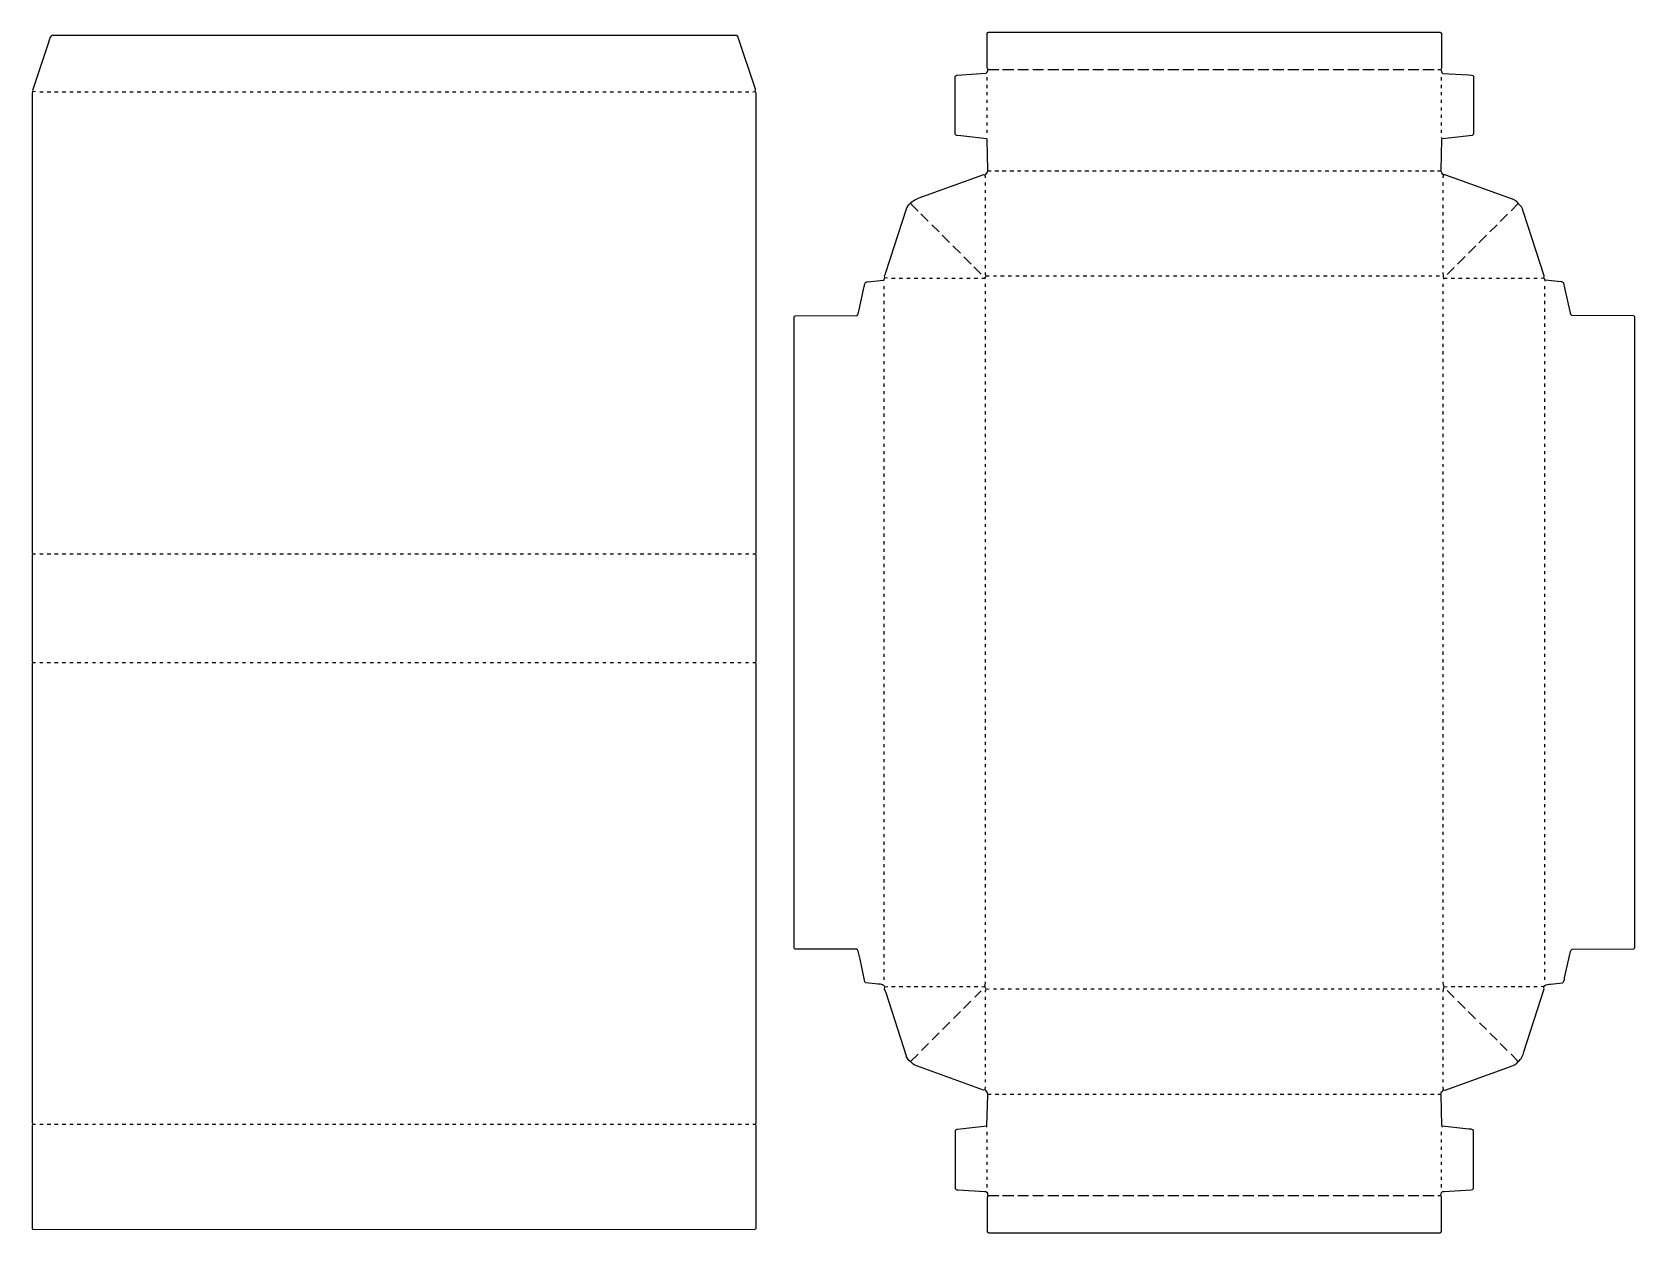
# Model space of a CAD drawing. Extents: x 581 to 5625, y 439 to 4217.
import ezdxf

# ---------------------------------------------------------------- set-up
doc = ezdxf.new("R2010")
doc.units = 0
doc.layers.get('0').update_dxf_attribs({"linetype": 'CONTINUOUS'})

msp = doc.modelspace()

# ---------------------------------------------------------------- linework, layer by layer
at = {"color": 7, "linetype": 'CONTINUOUS'}
for points in [[(2855, 450), (2860, 454), (2860, 777, -0.120666), (2858, 781, -0.120666), (2860, 785), (2860, 2230, -0.120666), (2858, 2234, -0.120666), (2860, 2238), (2860, 2572, -0.120666), (2858, 2576, -0.120666), (2860, 2580), (2860, 4025), (2857.8, 4028.9), (2857, 4030), (2858, 4036), (2857.3, 4037.1), (2802, 4203), (2798, 4206), (643, 4206, 0.178602), (634.3, 4189.9), (633.3, 4186.9), (582, 4033), (583, 4030, -0.165541), (581, 4025), (581, 2579), (582.2, 2577.1), (583, 2576, -0.120666), (581, 2572), (581, 2237), (582.2, 2235.1), (583, 2234, -0.120666), (581, 2230), (581, 784), (582.2, 782.1), (583, 781, -0.120666), (581, 777), (581, 453, 0.242613), (585, 450.5), (2855, 450)], [(3580, 889), (3575, 888), (3367.1, 963.3), (3364.1, 964.3, -0.117372), (3345, 978), (3344, 978), (3340, 982), (3333.2, 993.1), (3332.2, 995.1), (3268.3, 1194.1), (3266.7, 1198.9), (3264, 1206), (3265, 1213, 0.222063), (3256.9, 1219.7, 0.099854), (3245, 1221.4), (3244, 1221.6), (3205, 1226), (3202, 1229), (3186.4, 1300.1), (3180.6, 1325.9, 0.324241), (3175, 1331.5), (2982, 1332), (2979, 1335), (2979, 3321, -0.271211), (2983, 3324.5), (3176, 3325.5, 0.372225), (3179.8, 3329.1, 0.079159), (3182.4, 3338.9), (3199.6, 3416.1, -0.08804), (3202.8, 3427.1, -0.303732), (3210, 3431.6), (3260, 3436), (3262, 3439, 0.15463), (3265, 3444), (3264, 3450), (3266.3, 3455.9), (3267.7, 3461.1), (3332.2, 3660.9), (3338.2, 3671.9, -0.125038), (3345, 3678, -0.140277), (3367.9, 3693.3), (3369.9, 3694.2), (3576, 3768.5), (3581, 3768, 0.136897), (3589, 3780), (3588.2, 3782.1), (3586.2, 3879.1), (3585, 3881), (3513, 3889.6), (3503.9, 3890.6), (3490, 3892), (3486, 3896), (3486, 4077, -0.197634), (3491, 4081.5), (3583, 4087.5, 0.201291), (3589, 4099, 0.120666), (3587, 4103), (3587, 4213, -0.166667), (3591, 4217), (5012, 4217), (5016, 4214), (5016, 4103, 0.120666), (5014, 4099), (5014.8, 4096.9, -0.152689), (5016, 4091), (5020, 4087), (5101, 4082.5), (5112, 4081.5, -0.217943), (5117, 4078), (5117, 3896), (5113, 3892), (5037.9, 3883.4), (5018, 3881)], [(5342, 3433), (5343, 3434), (5343, 3436), (5338, 3444), (5339, 3450), (5274.7, 3650.9), (5273.7, 3653.9, 0.136347), (5258, 3678), (5258, 3679), (5252, 3685), (5240.9, 3690.8), (5240.1, 3691.2), (5030.1, 3767.3), (5028.1, 3768.2), (5026, 3768), (5022, 3768), (5016.8, 3773.9), (5014, 3780), (5014.8, 3782.1), (5017.2, 3878.9), (5018, 3881, 0.120666), (5016, 3885)], [(5022, 3758, -0.130252), (5024, 3768)], [(3570, 3443), (3579, 3443), (3581, 3446, 0.245916), (3583, 3450), (3582.8, 3450.9), (3581.4, 3454.1), (3581, 3461)], [(5023, 3440), (5024, 3441), (5024, 3443, -0.099345), (5022, 3461)], [(5023, 889), (5028, 888), (5232.9, 962.3), (5235.9, 963.3, 0.139569), (5258, 978, 0.163311), (5275.7, 1009.1), (5339, 1207, 0.075203), (5338, 1213), (5341, 1217, -0.188919), (5359, 1221.6), (5397.1, 1225.8, 0.226777), (5403.6, 1241.1), (5422.4, 1324.9, -0.261907), (5428, 1331.5), (5621, 1332.5, 0.169156), (5625, 1337), (5625, 3320), (5624, 3322), (5621.1, 3324.2), (5620, 3324.5), (5426, 3325), (5423, 3328), (5404.4, 3412.1), (5401, 3427, 0.198974), (5393, 3431.6), (5343, 3436)], [(3570, 1214, 0.103333), (3579, 1214)], [(3581, 1196, -0.130252), (3583, 1206), (3579, 1214, -0.130716), (3580.5, 1218), (3581, 1229)], [(5022, 1196, -0.113044), (5025, 1214, -0.100624), (5022.8, 1218.1), (5022, 1229)], [(5025, 1214, 0.124665), (5034, 1214)], [(3586, 772), (3585, 775), (3585.8, 777.1), (3588.2, 872.9), (3589, 876, 0.157541), (3580, 889), (3581, 899)], [(5017, 772), (5018, 773), (5018, 775), (5017.2, 777.1), (5014.8, 873.9), (5014, 876, -0.141421), (5023, 889), (5022, 899)], [(3585, 775), (3493.1, 764.6, 0.266306), (3486, 760), (3486, 579, 0.287355), (3494, 574.5), (3579.1, 569.4, -0.52392), (3587.8, 559.9), (3589, 557, -0.165541), (3587, 552), (3587, 443, 0.166667), (3591, 439), (5012, 439, 0.166667), (5016, 443), (5016, 553, -0.120666), (5014, 557), (5016.7, 566.1, -0.301137), (5025, 569.5), (5110.1, 574.6, 0.298673), (5117, 579), (5117, 761, 0.218211), (5102, 765.6), (5018, 775)]]:
    msp.add_lwpolyline(points, format="xyb", dxfattribs=at)
for points in [[(3589, 4099), (3623, 4099)], [(3635, 4099), (3670, 4099)], [(3683, 4099), (3717, 4099)], [(3730, 4099), (3764, 4099)], [(3777, 4099), (3812, 4099)], [(3824, 4099), (3859, 4099)], [(3872, 4099), (3906, 4099)], [(3919, 4099), (3953, 4099)], [(3966, 4099), (4001, 4099)], [(4013, 4099), (4048, 4099)], [(4061, 4099), (4095, 4099)], [(4108, 4099), (4142, 4099)], [(4155, 4099), (4190, 4099)], [(4202, 4099), (4237, 4099)], [(4250, 4099), (4284, 4099)], [(4297, 4099), (4331, 4099)], [(4344, 4099), (4378, 4099)], [(4391, 4099), (4426, 4099)], [(4439, 4099), (4473, 4099)], [(4486, 4099), (4520, 4099)], [(4533, 4099), (4567, 4099)], [(4580, 4099), (4615, 4099)], [(4628, 4099), (4662, 4099)], [(4675, 4099), (4709, 4099)], [(4722, 4099), (4756, 4099)], [(4769, 4099), (4804, 4099)], [(4817, 4099), (4851, 4099)], [(4864, 4099), (4898, 4099)], [(4911, 4099), (4945, 4099)], [(4958, 4099), (4993, 4099)], [(5005, 4099), (5014, 4099)], [(3587, 4065), (3587, 4075)], [(3587, 4041), (3587, 4051)], [(5016, 4065), (5016, 4075)], [(5016, 4041), (5016, 4051)], [(592, 4029), (583, 4030)], [(605, 4029), (616, 4029)], [(629, 4029), (640, 4029)], [(652, 4029), (663, 4029)], [(676, 4029), (687, 4029)], [(700, 4029), (710, 4029)], [(723, 4029), (734, 4029)], [(747, 4029), (758, 4029)], [(771, 4029), (781, 4029)], [(794, 4029), (805, 4029)], [(818, 4029), (829, 4029)], [(841, 4029), (852, 4029)], [(865, 4029), (876, 4029)], [(889, 4029), (899, 4029)], [(912, 4029), (923, 4029)], [(936, 4029), (947, 4029)], [(959, 4029), (970, 4029)], [(983, 4029), (994, 4029)], [(1007, 4029), (1018, 4029)], [(1030, 4029), (1041, 4029)], [(1054, 4029), (1065, 4029)], [(1078, 4029), (1088, 4029)], [(1101, 4029), (1112, 4029)], [(1125, 4029), (1136, 4029)], [(1148, 4029), (1159, 4029)], [(1172, 4029), (1183, 4029)], [(1196, 4029), (1207, 4029)], [(1219, 4029), (1230, 4029)], [(1243, 4029), (1254, 4029)], [(1267, 4029), (1277, 4029)], [(1290, 4029), (1301, 4029)], [(1314, 4029), (1325, 4029)], [(1337, 4029), (1348, 4029)], [(1361, 4029), (1372, 4029)], [(1385, 4029), (1396, 4029)], [(1408, 4029), (1419, 4029)], [(1432, 4029), (1443, 4029)], [(1456, 4029), (1466, 4029)], [(1479, 4029), (1490, 4029)], [(1503, 4029), (1514, 4029)], [(1526, 4029), (1537, 4029)], [(1550, 4029), (1561, 4029)], [(1574, 4029), (1585, 4029)], [(1597, 4029), (1608, 4029)], [(1621, 4029), (1632, 4029)], [(1645, 4029), (1655, 4029)], [(1668, 4029), (1679, 4029)], [(1692, 4029), (1703, 4029)], [(1715, 4029), (1726, 4029)], [(1739, 4029), (1750, 4029)], [(1763, 4029), (1773, 4029)], [(1786, 4029), (1797, 4029)], [(1810, 4029), (1821, 4029)], [(1834, 4029), (1844, 4029)], [(1857, 4029), (1868, 4029)], [(1881, 4029), (1892, 4029)], [(1904, 4029), (1915, 4029)], [(1928, 4029), (1939, 4029)], [(1952, 4029), (1962, 4029)], [(1975, 4029), (1986, 4029)], [(1999, 4029), (2010, 4029)], [(2023, 4029), (2033, 4029)], [(2046, 4029), (2057, 4029)], [(2070, 4029), (2081, 4029)], [(2093, 4029), (2104, 4029)], [(2117, 4029), (2128, 4029)], [(2141, 4029), (2151, 4029)], [(2164, 4029), (2175, 4029)], [(2188, 4029), (2199, 4029)], [(2212, 4029), (2222, 4029)], [(2235, 4029), (2246, 4029)], [(2259, 4029), (2270, 4029)], [(2282, 4029), (2293, 4029)], [(2306, 4029), (2317, 4029)], [(2330, 4029), (2340, 4029)], [(2353, 4029), (2364, 4029)], [(2377, 4029), (2388, 4029)], [(2400, 4029), (2411, 4029)], [(2424, 4029), (2435, 4029)], [(2448, 4029), (2459, 4029)], [(2471, 4029), (2482, 4029)], [(2495, 4029), (2506, 4029)], [(2519, 4029), (2529, 4029)], [(2542, 4029), (2553, 4029)], [(2566, 4029), (2577, 4029)], [(2589, 4029), (2600, 4029)], [(2613, 4029), (2624, 4029)], [(2637, 4029), (2648, 4029)], [(2660, 4029), (2671, 4029)], [(2684, 4029), (2695, 4029)], [(2708, 4029), (2718, 4029)], [(2731, 4029), (2742, 4029)], [(2755, 4029), (2766, 4029)], [(2778, 4029), (2789, 4029)], [(2802, 4029), (2813, 4029)], [(2826, 4029), (2837, 4029)], [(2849, 4029), (2857, 4030)], [(3587, 4018), (3587, 4028)], [(3587, 3994), (3587, 4004)], [(5016, 4018), (5016, 4028)], [(5016, 3994), (5016, 4004)], [(3587, 3970), (3587, 3980)], [(3587, 3947), (3587, 3957)], [(5016, 3970), (5016, 3980)], [(5016, 3947), (5016, 3957)], [(3587, 3923), (3587, 3933)], [(3587, 3900), (3587, 3909)], [(5016, 3923), (5016, 3933)], [(5016, 3900), (5016, 3909)], [(3581, 3758), (3580, 3768)], [(3581, 3734), (3581, 3744)], [(3589, 3780), (3599, 3780)], [(3611, 3780), (3623, 3780)], [(3634, 3780), (3646, 3780)], [(3658, 3780), (3670, 3780)], [(3682, 3780), (3693, 3780)], [(3705, 3780), (3717, 3780)], [(3729, 3780), (3741, 3780)], [(3752, 3780), (3764, 3780)], [(3776, 3780), (3788, 3780)], [(3800, 3780), (3812, 3780)], [(3823, 3780), (3835, 3780)], [(3847, 3780), (3859, 3780)], [(3871, 3780), (3882, 3780)], [(3894, 3780), (3906, 3780)], [(3918, 3780), (3930, 3780)], [(3941, 3780), (3953, 3780)], [(3965, 3780), (3977, 3780)], [(3989, 3780), (4001, 3780)], [(4012, 3780), (4024, 3780)], [(4036, 3780), (4048, 3780)], [(4060, 3780), (4071, 3780)], [(4083, 3780), (4095, 3780)], [(4107, 3780), (4119, 3780)], [(4130, 3780), (4142, 3780)], [(4154, 3780), (4166, 3780)], [(4178, 3780), (4190, 3780)], [(4201, 3780), (4213, 3780)], [(4225, 3780), (4237, 3780)], [(4249, 3780), (4260, 3780)], [(4272, 3780), (4284, 3780)], [(4296, 3780), (4308, 3780)], [(4319, 3780), (4331, 3780)], [(4343, 3780), (4355, 3780)], [(4367, 3780), (4378, 3780)], [(4390, 3780), (4402, 3780)], [(4414, 3780), (4426, 3780)], [(4438, 3780), (4449, 3780)], [(4461, 3780), (4473, 3780)], [(4485, 3780), (4497, 3780)], [(4508, 3780), (4520, 3780)], [(4532, 3780), (4544, 3780)], [(4556, 3780), (4567, 3780)], [(4579, 3780), (4591, 3780)], [(4603, 3780), (4615, 3780)], [(4627, 3780), (4638, 3780)], [(4650, 3780), (4662, 3780)], [(4674, 3780), (4686, 3780)], [(4697, 3780), (4709, 3780)], [(4721, 3780), (4733, 3780)], [(4745, 3780), (4756, 3780)], [(4768, 3780), (4780, 3780)], [(4792, 3780), (4804, 3780)], [(4816, 3780), (4827, 3780)], [(4839, 3780), (4851, 3780)], [(4863, 3780), (4875, 3780)], [(4886, 3780), (4898, 3780)], [(4910, 3780), (4922, 3780)], [(4934, 3780), (4945, 3780)], [(4957, 3780), (4969, 3780)], [(4981, 3780), (4993, 3780)], [(5004, 3780), (5014, 3780)], [(5022, 3734), (5022, 3744)], [(3581, 3711), (3581, 3720)], [(3581, 3687), (3581, 3697)], [(5022, 3711), (5022, 3720)], [(5022, 3687), (5022, 3697)], [(3369, 3654), (3345, 3678)], [(3401, 3622), (3378, 3645)], [(3581, 3663), (3581, 3673)], [(3581, 3640), (3581, 3650)], [(5022, 3663), (5022, 3673)], [(5022, 3640), (5022, 3650)], [(5201, 3621), (5224, 3644)], [(5235, 3655), (5258, 3678)], [(3436, 3588), (3412, 3611)], [(3581, 3616), (3581, 3626)], [(3581, 3593), (3581, 3602)], [(5022, 3616), (5022, 3626)], [(5022, 3593), (5022, 3602)], [(5168, 3588), (5191, 3611)], [(3468, 3555), (3445, 3578)], [(3503, 3521), (3479, 3544)], [(3581, 3569), (3581, 3579)], [(3581, 3545), (3581, 3555)], [(3581, 3522), (3581, 3531)], [(5022, 3569), (5022, 3579)], [(5022, 3545), (5022, 3555)], [(5022, 3522), (5022, 3531)], [(5101, 3521), (5124, 3544)], [(5134, 3554), (5158, 3578)], [(3536, 3487), (3513, 3510)], [(3581, 3498), (3581, 3508)], [(3581, 3474), (3581, 3484)], [(5022, 3498), (5022, 3508)], [(5022, 3474), (5022, 3484)], [(5067, 3487), (5091, 3511)], [(3261, 3433), (3260, 3436)], [(3273, 3443), (3265, 3444)], [(3286, 3443), (3297, 3443)], [(3310, 3443), (3320, 3443)], [(3334, 3443), (3344, 3443)], [(3357, 3443), (3368, 3443)], [(3381, 3443), (3391, 3443)], [(3405, 3443), (3415, 3443)], [(3428, 3443), (3438, 3443)], [(3452, 3443), (3462, 3443)], [(3475, 3443), (3486, 3443)], [(3499, 3443), (3509, 3443)], [(3523, 3443), (3533, 3443)], [(3568, 3455), (3545, 3478)], [(3546, 3443), (3557, 3443)], [(3580, 3440), (3579, 3443)], [(3583, 3450), (3593, 3450)], [(3606, 3450), (3616, 3450)], [(3629, 3450), (3640, 3450)], [(3653, 3450), (3663, 3450)], [(3677, 3450), (3687, 3450)], [(3700, 3450), (3711, 3450)], [(3724, 3450), (3734, 3450)], [(3748, 3450), (3758, 3450)], [(3771, 3450), (3782, 3450)], [(3795, 3450), (3805, 3450)], [(3818, 3450), (3829, 3450)], [(3842, 3450), (3852, 3450)], [(3866, 3450), (3876, 3450)], [(3889, 3450), (3900, 3450)], [(3913, 3450), (3923, 3450)], [(3937, 3450), (3947, 3450)], [(3960, 3450), (3970, 3450)], [(3984, 3450), (3994, 3450)], [(4007, 3450), (4018, 3450)], [(4031, 3450), (4041, 3450)], [(4055, 3450), (4065, 3450)], [(4078, 3450), (4089, 3450)], [(4102, 3450), (4112, 3450)], [(4126, 3450), (4136, 3450)], [(4149, 3450), (4159, 3450)], [(4173, 3450), (4183, 3450)], [(4196, 3450), (4207, 3450)], [(4220, 3450), (4230, 3450)], [(4244, 3450), (4254, 3450)], [(4267, 3450), (4278, 3450)], [(4291, 3450), (4301, 3450)], [(4315, 3450), (4325, 3450)], [(4338, 3450), (4348, 3450)], [(4362, 3450), (4372, 3450)], [(4385, 3450), (4396, 3450)], [(4409, 3450), (4419, 3450)], [(4433, 3450), (4443, 3450)], [(4456, 3450), (4467, 3450)], [(4480, 3450), (4490, 3450)], [(4504, 3450), (4514, 3450)], [(4527, 3450), (4537, 3450)], [(4551, 3450), (4561, 3450)], [(4574, 3450), (4585, 3450)], [(4598, 3450), (4608, 3450)], [(4622, 3450), (4632, 3450)], [(4645, 3450), (4656, 3450)], [(4669, 3450), (4679, 3450)], [(4692, 3450), (4703, 3450)], [(4716, 3450), (4726, 3450)], [(4740, 3450), (4750, 3450)], [(4763, 3450), (4774, 3450)], [(4787, 3450), (4797, 3450)], [(4811, 3450), (4821, 3450)], [(4834, 3450), (4845, 3450)], [(4858, 3450), (4868, 3450)], [(4881, 3450), (4892, 3450)], [(4905, 3450), (4915, 3450)], [(4929, 3450), (4939, 3450)], [(4952, 3450), (4963, 3450)], [(4976, 3450), (4986, 3450)], [(5000, 3450), (5010, 3450)], [(5024, 3443), (5034, 3443)], [(5034, 3454), (5056, 3476)], [(5047, 3443), (5057, 3443)], [(5070, 3443), (5081, 3443)], [(5094, 3443), (5104, 3443)], [(5118, 3443), (5128, 3443)], [(5141, 3443), (5152, 3443)], [(5165, 3443), (5175, 3443)], [(5189, 3443), (5199, 3443)], [(5212, 3443), (5223, 3443)], [(5236, 3443), (5246, 3443)], [(5259, 3443), (5270, 3443)], [(5283, 3443), (5293, 3443)], [(5307, 3443), (5317, 3443)], [(5330, 3443), (5338, 3444)], [(3262, 3408), (3262, 3418)], [(3262, 3385), (3262, 3394)], [(3581, 3415), (3581, 3425)], [(3581, 3392), (3581, 3402)], [(5022, 3415), (5022, 3425)], [(5022, 3392), (5022, 3402)], [(5341, 3408), (5341, 3418)], [(5341, 3385), (5341, 3394)], [(3262, 3361), (3262, 3371)], [(3262, 3337), (3262, 3347)], [(3581, 3368), (3581, 3378)], [(3581, 3345), (3581, 3354)], [(3581, 3321), (3581, 3331)], [(5022, 3368), (5022, 3378)], [(5022, 3345), (5022, 3354)], [(5022, 3321), (5022, 3331)], [(5341, 3361), (5341, 3371)], [(5341, 3337), (5341, 3347)], [(3262, 3314), (3262, 3324)], [(3262, 3290), (3262, 3300)], [(3581, 3297), (3581, 3307)], [(3581, 3274), (3581, 3283)], [(5022, 3297), (5022, 3307)], [(5022, 3274), (5022, 3283)], [(5341, 3314), (5341, 3324)], [(5341, 3290), (5341, 3300)], [(3262, 3267), (3262, 3276)], [(3262, 3243), (3262, 3253)], [(3262, 3219), (3262, 3229)], [(3581, 3250), (3581, 3260)], [(3581, 3226), (3581, 3236)], [(5022, 3250), (5022, 3260)], [(5022, 3226), (5022, 3236)], [(5341, 3267), (5341, 3276)], [(5341, 3243), (5341, 3253)], [(5341, 3219), (5341, 3229)], [(3262, 3196), (3262, 3206)], [(3262, 3172), (3262, 3182)], [(3581, 3203), (3581, 3213)], [(3581, 3179), (3581, 3189)], [(5022, 3203), (5022, 3213)], [(5022, 3179), (5022, 3189)], [(5341, 3196), (5341, 3206)], [(5341, 3172), (5341, 3182)], [(3262, 3148), (3262, 3158)], [(3262, 3125), (3262, 3135)], [(3581, 3156), (3581, 3165)], [(3581, 3132), (3581, 3142)], [(5022, 3156), (5022, 3165)], [(5022, 3132), (5022, 3142)], [(5341, 3148), (5341, 3158)], [(5341, 3125), (5341, 3135)], [(3262, 3101), (3262, 3111)], [(3262, 3078), (3262, 3087)], [(3581, 3108), (3581, 3118)], [(3581, 3085), (3581, 3095)], [(5022, 3108), (5022, 3118)], [(5022, 3085), (5022, 3095)], [(5341, 3101), (5341, 3111)], [(5341, 3078), (5341, 3087)], [(3262, 3054), (3262, 3064)], [(3262, 3030), (3262, 3040)], [(3581, 3061), (3581, 3071)], [(3581, 3037), (3581, 3047)], [(5022, 3061), (5022, 3071)], [(5022, 3037), (5022, 3047)], [(5341, 3054), (5341, 3064)], [(5341, 3030), (5341, 3040)], [(3262, 3007), (3262, 3017)], [(3262, 2983), (3262, 2993)], [(3581, 3014), (3581, 3024)], [(3581, 2990), (3581, 3000)], [(3581, 2967), (3581, 2976)], [(5022, 3014), (5022, 3024)], [(5022, 2990), (5022, 3000)], [(5022, 2967), (5022, 2976)], [(5341, 3007), (5341, 3017)], [(5341, 2983), (5341, 2993)], [(3262, 2960), (3262, 2969)], [(3262, 2936), (3262, 2946)], [(3581, 2943), (3581, 2953)], [(3581, 2919), (3581, 2929)], [(5022, 2943), (5022, 2953)], [(5022, 2919), (5022, 2929)], [(5341, 2960), (5341, 2969)], [(5341, 2936), (5341, 2946)], [(3262, 2912), (3262, 2922)], [(3262, 2889), (3262, 2898)], [(3581, 2896), (3581, 2906)], [(3581, 2872), (3581, 2882)], [(5022, 2896), (5022, 2906)], [(5022, 2872), (5022, 2882)], [(5341, 2912), (5341, 2922)], [(5341, 2889), (5341, 2898)], [(3262, 2865), (3262, 2875)], [(3262, 2841), (3262, 2851)], [(3262, 2818), (3262, 2828)], [(3581, 2849), (3581, 2858)], [(3581, 2825), (3581, 2835)], [(5022, 2849), (5022, 2858)], [(5022, 2825), (5022, 2835)], [(5341, 2865), (5341, 2875)], [(5341, 2841), (5341, 2851)], [(5341, 2818), (5341, 2828)], [(3262, 2794), (3262, 2804)], [(3262, 2771), (3262, 2780)], [(3581, 2801), (3581, 2811)], [(3581, 2778), (3581, 2787)], [(5022, 2801), (5022, 2811)], [(5022, 2778), (5022, 2787)], [(5341, 2794), (5341, 2804)], [(5341, 2771), (5341, 2780)], [(3262, 2747), (3262, 2757)], [(3262, 2723), (3262, 2733)], [(3581, 2754), (3581, 2764)], [(3581, 2730), (3581, 2740)], [(5022, 2754), (5022, 2764)], [(5022, 2730), (5022, 2740)], [(5341, 2747), (5341, 2757)], [(5341, 2723), (5341, 2733)], [(3262, 2700), (3262, 2710)], [(3262, 2676), (3262, 2686)], [(3581, 2707), (3581, 2717)], [(3581, 2683), (3581, 2693)], [(5022, 2707), (5022, 2717)], [(5022, 2683), (5022, 2693)], [(5341, 2700), (5341, 2710)], [(5341, 2676), (5341, 2686)], [(3262, 2652), (3262, 2662)], [(3262, 2629), (3262, 2639)], [(3581, 2660), (3581, 2669)], [(3581, 2636), (3581, 2646)], [(5022, 2660), (5022, 2669)], [(5022, 2636), (5022, 2646)], [(5341, 2652), (5341, 2662)], [(5341, 2629), (5341, 2639)], [(583, 2576), (592, 2576)], [(605, 2576), (616, 2576)], [(629, 2576), (640, 2576)], [(652, 2576), (663, 2576)], [(676, 2576), (687, 2576)], [(700, 2576), (710, 2576)], [(723, 2576), (734, 2576)], [(747, 2576), (758, 2576)], [(771, 2576), (781, 2576)], [(794, 2576), (805, 2576)], [(818, 2576), (829, 2576)], [(841, 2576), (852, 2576)], [(865, 2576), (876, 2576)], [(889, 2576), (899, 2576)], [(912, 2576), (923, 2576)], [(936, 2576), (947, 2576)], [(959, 2576), (970, 2576)], [(983, 2576), (994, 2576)], [(1007, 2576), (1018, 2576)], [(1030, 2576), (1041, 2576)], [(1054, 2576), (1065, 2576)], [(1078, 2576), (1088, 2576)], [(1101, 2576), (1112, 2576)], [(1125, 2576), (1136, 2576)], [(1148, 2576), (1159, 2576)], [(1172, 2576), (1183, 2576)], [(1196, 2576), (1207, 2576)], [(1219, 2576), (1230, 2576)], [(1243, 2576), (1254, 2576)], [(1267, 2576), (1277, 2576)], [(1290, 2576), (1301, 2576)], [(1314, 2576), (1325, 2576)], [(1337, 2576), (1348, 2576)], [(1361, 2576), (1372, 2576)], [(1385, 2576), (1396, 2576)], [(1408, 2576), (1419, 2576)], [(1432, 2576), (1443, 2576)], [(1456, 2576), (1466, 2576)], [(1479, 2576), (1490, 2576)], [(1503, 2576), (1514, 2576)], [(1526, 2576), (1537, 2576)], [(1550, 2576), (1561, 2576)], [(1574, 2576), (1585, 2576)], [(1597, 2576), (1608, 2576)], [(1621, 2576), (1632, 2576)], [(1645, 2576), (1655, 2576)], [(1668, 2576), (1679, 2576)], [(1692, 2576), (1703, 2576)], [(1715, 2576), (1726, 2576)], [(1739, 2576), (1750, 2576)], [(1763, 2576), (1773, 2576)], [(1786, 2576), (1797, 2576)], [(1810, 2576), (1821, 2576)], [(1834, 2576), (1844, 2576)], [(1857, 2576), (1868, 2576)], [(1881, 2576), (1892, 2576)], [(1904, 2576), (1915, 2576)], [(1928, 2576), (1939, 2576)], [(1952, 2576), (1962, 2576)], [(1975, 2576), (1986, 2576)], [(1999, 2576), (2010, 2576)], [(2023, 2576), (2033, 2576)], [(2046, 2576), (2057, 2576)], [(2070, 2576), (2081, 2576)], [(2093, 2576), (2104, 2576)], [(2117, 2576), (2128, 2576)], [(2141, 2576), (2151, 2576)], [(2164, 2576), (2175, 2576)], [(2188, 2576), (2199, 2576)], [(2212, 2576), (2222, 2576)], [(2235, 2576), (2246, 2576)], [(2259, 2576), (2270, 2576)], [(2282, 2576), (2293, 2576)], [(2306, 2576), (2317, 2576)], [(2330, 2576), (2340, 2576)], [(2353, 2576), (2364, 2576)], [(2377, 2576), (2388, 2576)], [(2400, 2576), (2411, 2576)], [(2424, 2576), (2435, 2576)], [(2448, 2576), (2459, 2576)], [(2471, 2576), (2482, 2576)], [(2495, 2576), (2506, 2576)], [(2519, 2576), (2529, 2576)], [(2542, 2576), (2553, 2576)], [(2566, 2576), (2577, 2576)], [(2589, 2576), (2600, 2576)], [(2613, 2576), (2624, 2576)], [(2637, 2576), (2648, 2576)], [(2660, 2576), (2671, 2576)], [(2684, 2576), (2695, 2576)], [(2708, 2576), (2718, 2576)], [(2731, 2576), (2742, 2576)], [(2755, 2576), (2766, 2576)], [(2778, 2576), (2789, 2576)], [(2802, 2576), (2813, 2576)], [(2826, 2576), (2837, 2576)], [(2849, 2576), (2858, 2576)], [(3262, 2605), (3262, 2615)], [(3262, 2582), (3262, 2591)], [(3581, 2612), (3581, 2622)], [(3581, 2589), (3581, 2598)], [(3581, 2565), (3581, 2575)], [(5022, 2612), (5022, 2622)], [(5022, 2589), (5022, 2598)], [(5022, 2565), (5022, 2575)], [(5341, 2605), (5341, 2615)], [(5341, 2582), (5341, 2591)], [(3262, 2558), (3262, 2568)], [(3262, 2534), (3262, 2544)], [(3581, 2541), (3581, 2551)], [(3581, 2518), (3581, 2528)], [(5022, 2541), (5022, 2551)], [(5022, 2518), (5022, 2528)], [(5341, 2558), (5341, 2568)], [(5341, 2534), (5341, 2544)], [(3262, 2511), (3262, 2521)], [(3262, 2487), (3262, 2497)], [(3262, 2463), (3262, 2473)], [(3581, 2494), (3581, 2504)], [(3581, 2471), (3581, 2480)], [(5022, 2494), (5022, 2504)], [(5022, 2471), (5022, 2480)], [(5341, 2511), (5341, 2521)], [(5341, 2487), (5341, 2497)], [(5341, 2463), (5341, 2473)], [(3262, 2440), (3262, 2450)], [(3262, 2416), (3262, 2426)], [(3581, 2447), (3581, 2457)], [(3581, 2423), (3581, 2433)], [(5022, 2447), (5022, 2457)], [(5022, 2423), (5022, 2433)], [(5341, 2440), (5341, 2450)], [(5341, 2416), (5341, 2426)], [(3262, 2393), (3262, 2402)], [(3262, 2369), (3262, 2379)], [(3581, 2400), (3581, 2410)], [(3581, 2376), (3581, 2386)], [(5022, 2400), (5022, 2410)], [(5022, 2376), (5022, 2386)], [(5341, 2393), (5341, 2402)], [(5341, 2369), (5341, 2379)], [(3262, 2345), (3262, 2355)], [(3262, 2322), (3262, 2332)], [(3581, 2352), (3581, 2362)], [(3581, 2329), (3581, 2339)], [(5022, 2352), (5022, 2362)], [(5022, 2329), (5022, 2339)], [(5341, 2345), (5341, 2355)], [(5341, 2322), (5341, 2332)], [(3262, 2298), (3262, 2308)], [(3262, 2275), (3262, 2284)], [(3581, 2305), (3581, 2315)], [(3581, 2282), (3581, 2291)], [(5022, 2305), (5022, 2315)], [(5022, 2282), (5022, 2291)], [(5341, 2298), (5341, 2308)], [(5341, 2275), (5341, 2284)], [(583, 2234), (592, 2234)], [(605, 2234), (615, 2234)], [(629, 2234), (639, 2234)], [(652, 2234), (663, 2234)], [(676, 2234), (686, 2234)], [(700, 2234), (710, 2234)], [(723, 2234), (734, 2234)], [(747, 2234), (757, 2234)], [(771, 2234), (781, 2234)], [(794, 2234), (804, 2234)], [(818, 2234), (828, 2234)], [(841, 2234), (852, 2234)], [(865, 2234), (875, 2234)], [(889, 2234), (899, 2234)], [(912, 2234), (923, 2234)], [(936, 2234), (946, 2234)], [(959, 2234), (970, 2234)], [(983, 2234), (993, 2234)], [(1007, 2234), (1017, 2234)], [(1030, 2234), (1041, 2234)], [(1054, 2234), (1064, 2234)], [(1078, 2234), (1088, 2234)], [(1101, 2234), (1112, 2234)], [(1125, 2234), (1135, 2234)], [(1148, 2234), (1159, 2234)], [(1172, 2234), (1182, 2234)], [(1196, 2234), (1206, 2234)], [(1219, 2234), (1230, 2234)], [(1243, 2234), (1253, 2234)], [(1267, 2234), (1277, 2234)], [(1290, 2234), (1301, 2234)], [(1314, 2234), (1324, 2234)], [(1337, 2234), (1348, 2234)], [(1361, 2234), (1371, 2234)], [(1385, 2234), (1395, 2234)], [(1408, 2234), (1419, 2234)], [(1432, 2234), (1442, 2234)], [(1456, 2234), (1466, 2234)], [(1479, 2234), (1490, 2234)], [(1503, 2234), (1513, 2234)], [(1526, 2234), (1537, 2234)], [(1550, 2234), (1560, 2234)], [(1574, 2234), (1584, 2234)], [(1597, 2234), (1608, 2234)], [(1621, 2234), (1631, 2234)], [(1645, 2234), (1655, 2234)], [(1668, 2234), (1678, 2234)], [(1692, 2234), (1702, 2234)], [(1715, 2234), (1726, 2234)], [(1739, 2234), (1749, 2234)], [(1763, 2234), (1773, 2234)], [(1786, 2234), (1797, 2234)], [(1810, 2234), (1820, 2234)], [(1834, 2234), (1844, 2234)], [(1857, 2234), (1867, 2234)], [(1881, 2234), (1891, 2234)], [(1904, 2234), (1915, 2234)], [(1928, 2234), (1938, 2234)], [(1952, 2234), (1962, 2234)], [(1975, 2234), (1986, 2234)], [(1999, 2234), (2009, 2234)], [(2023, 2234), (2033, 2234)], [(2046, 2234), (2056, 2234)], [(2070, 2234), (2080, 2234)], [(2093, 2234), (2104, 2234)], [(2117, 2234), (2127, 2234)], [(2141, 2234), (2151, 2234)], [(2164, 2234), (2175, 2234)], [(2188, 2234), (2198, 2234)], [(2212, 2234), (2222, 2234)], [(2235, 2234), (2245, 2234)], [(2259, 2234), (2269, 2234)], [(2282, 2234), (2293, 2234)], [(2306, 2234), (2316, 2234)], [(2330, 2234), (2340, 2234)], [(2353, 2234), (2364, 2234)], [(2377, 2234), (2387, 2234)], [(2400, 2234), (2411, 2234)], [(2424, 2234), (2434, 2234)], [(2448, 2234), (2458, 2234)], [(2471, 2234), (2482, 2234)], [(2495, 2234), (2505, 2234)], [(2519, 2234), (2529, 2234)], [(2542, 2234), (2553, 2234)], [(2566, 2234), (2576, 2234)], [(2589, 2234), (2600, 2234)], [(2613, 2234), (2623, 2234)], [(2637, 2234), (2647, 2234)], [(2660, 2234), (2671, 2234)], [(2684, 2234), (2694, 2234)], [(2708, 2234), (2718, 2234)], [(2731, 2234), (2742, 2234)], [(2755, 2234), (2765, 2234)], [(2778, 2234), (2789, 2234)], [(2802, 2234), (2812, 2234)], [(2826, 2234), (2836, 2234)], [(2849, 2234), (2858, 2234)], [(3262, 2251), (3262, 2261)], [(3262, 2227), (3262, 2237)], [(3581, 2258), (3581, 2268)], [(3581, 2234), (3581, 2244)], [(3581, 2211), (3581, 2221)], [(5022, 2258), (5022, 2268)], [(5022, 2234), (5022, 2244)], [(5022, 2211), (5022, 2221)], [(5341, 2251), (5341, 2261)], [(5341, 2227), (5341, 2237)], [(3262, 2204), (3262, 2213)], [(3262, 2180), (3262, 2190)], [(3581, 2187), (3581, 2197)], [(3581, 2164), (3581, 2173)], [(5022, 2187), (5022, 2197)], [(5022, 2164), (5022, 2173)], [(5341, 2204), (5341, 2213)], [(5341, 2180), (5341, 2190)], [(3262, 2156), (3262, 2166)], [(3262, 2133), (3262, 2143)], [(3262, 2109), (3262, 2119)], [(3581, 2140), (3581, 2150)], [(3581, 2116), (3581, 2126)], [(5022, 2140), (5022, 2150)], [(5022, 2116), (5022, 2126)], [(5341, 2156), (5341, 2166)], [(5341, 2133), (5341, 2143)], [(5341, 2109), (5341, 2119)], [(3262, 2086), (3262, 2095)], [(3262, 2062), (3262, 2072)], [(3581, 2093), (3581, 2102)], [(3581, 2069), (3581, 2079)], [(5022, 2093), (5022, 2102)], [(5022, 2069), (5022, 2079)], [(5341, 2086), (5341, 2095)], [(5341, 2062), (5341, 2072)], [(3262, 2038), (3262, 2048)], [(3262, 2015), (3262, 2025)], [(3581, 2045), (3581, 2055)], [(3581, 2022), (3581, 2032)], [(5022, 2045), (5022, 2055)], [(5022, 2022), (5022, 2032)], [(5341, 2038), (5341, 2048)], [(5341, 2015), (5341, 2025)], [(3262, 1991), (3262, 2001)], [(3262, 1967), (3262, 1977)], [(3581, 1998), (3581, 2008)], [(3581, 1975), (3581, 1984)], [(5022, 1998), (5022, 2008)], [(5022, 1975), (5022, 1984)], [(5341, 1991), (5341, 2001)], [(5341, 1967), (5341, 1977)], [(3262, 1944), (3262, 1954)], [(3262, 1920), (3262, 1930)], [(3581, 1951), (3581, 1961)], [(3581, 1927), (3581, 1937)], [(5022, 1951), (5022, 1961)], [(5022, 1927), (5022, 1937)], [(5341, 1944), (5341, 1954)], [(5341, 1920), (5341, 1930)], [(3262, 1897), (3262, 1906)], [(3262, 1873), (3262, 1883)], [(3581, 1904), (3581, 1914)], [(3581, 1880), (3581, 1890)], [(5022, 1904), (5022, 1914)], [(5022, 1880), (5022, 1890)], [(5341, 1897), (5341, 1906)], [(5341, 1873), (5341, 1883)], [(3262, 1849), (3262, 1859)], [(3262, 1826), (3262, 1836)], [(3581, 1856), (3581, 1866)], [(3581, 1833), (3581, 1843)], [(3581, 1809), (3581, 1819)], [(5022, 1856), (5022, 1866)], [(5022, 1833), (5022, 1843)], [(5022, 1809), (5022, 1819)], [(5341, 1849), (5341, 1859)], [(5341, 1826), (5341, 1836)], [(3262, 1802), (3262, 1812)], [(3262, 1779), (3262, 1788)], [(3581, 1786), (3581, 1795)], [(3581, 1762), (3581, 1772)], [(5022, 1786), (5022, 1795)], [(5022, 1762), (5022, 1772)], [(5341, 1802), (5341, 1812)], [(5341, 1779), (5341, 1788)], [(3262, 1755), (3262, 1765)], [(3262, 1731), (3262, 1741)], [(3262, 1708), (3262, 1717)], [(3581, 1738), (3581, 1748)], [(3581, 1715), (3581, 1725)], [(5022, 1738), (5022, 1748)], [(5022, 1715), (5022, 1725)], [(5341, 1755), (5341, 1765)], [(5341, 1731), (5341, 1741)], [(5341, 1708), (5341, 1717)], [(3262, 1684), (3262, 1694)], [(3262, 1660), (3262, 1670)], [(3581, 1691), (3581, 1701)], [(3581, 1668), (3581, 1677)], [(5022, 1691), (5022, 1701)], [(5022, 1668), (5022, 1677)], [(5341, 1684), (5341, 1694)], [(5341, 1660), (5341, 1670)], [(3262, 1637), (3262, 1647)], [(3262, 1613), (3262, 1623)], [(3581, 1644), (3581, 1654)], [(3581, 1620), (3581, 1630)], [(5022, 1644), (5022, 1654)], [(5022, 1620), (5022, 1630)], [(5341, 1637), (5341, 1647)], [(5341, 1613), (5341, 1623)], [(3262, 1590), (3262, 1599)], [(3262, 1566), (3262, 1576)], [(3581, 1597), (3581, 1606)], [(3581, 1573), (3581, 1583)], [(5022, 1597), (5022, 1606)], [(5022, 1573), (5022, 1583)], [(5341, 1590), (5341, 1599)], [(5341, 1566), (5341, 1576)], [(3262, 1542), (3262, 1552)], [(3262, 1519), (3262, 1529)], [(3581, 1549), (3581, 1559)], [(3581, 1526), (3581, 1536)], [(5022, 1549), (5022, 1559)], [(5022, 1526), (5022, 1536)], [(5341, 1542), (5341, 1552)], [(5341, 1519), (5341, 1529)], [(3262, 1495), (3262, 1505)], [(3262, 1471), (3262, 1481)], [(3581, 1502), (3581, 1512)], [(3581, 1479), (3581, 1488)], [(3581, 1455), (3581, 1465)], [(5022, 1502), (5022, 1512)], [(5022, 1479), (5022, 1488)], [(5022, 1455), (5022, 1465)], [(5341, 1495), (5341, 1505)], [(5341, 1471), (5341, 1481)], [(3262, 1448), (3262, 1458)], [(3262, 1424), (3262, 1434)], [(3581, 1431), (3581, 1441)], [(3581, 1408), (3581, 1417)], [(5022, 1431), (5022, 1441)], [(5022, 1408), (5022, 1417)], [(5341, 1448), (5341, 1458)], [(5341, 1424), (5341, 1434)], [(3262, 1401), (3262, 1410)], [(3262, 1377), (3262, 1387)], [(3262, 1353), (3262, 1363)], [(3581, 1384), (3581, 1394)], [(3581, 1360), (3581, 1370)], [(5022, 1384), (5022, 1394)], [(5022, 1360), (5022, 1370)], [(5341, 1401), (5341, 1410)], [(5341, 1377), (5341, 1387)], [(5341, 1353), (5341, 1363)], [(3262, 1330), (3262, 1340)], [(3262, 1306), (3262, 1316)], [(3581, 1337), (3581, 1347)], [(3581, 1313), (3581, 1323)], [(5022, 1337), (5022, 1347)], [(5022, 1313), (5022, 1323)], [(5341, 1330), (5341, 1340)], [(5341, 1306), (5341, 1316)], [(3262, 1283), (3262, 1292)], [(3262, 1259), (3262, 1269)], [(3581, 1290), (3581, 1299)], [(3581, 1266), (3581, 1276)], [(5022, 1290), (5022, 1299)], [(5022, 1266), (5022, 1276)], [(5341, 1283), (5341, 1292)], [(5341, 1259), (5341, 1269)], [(3262, 1235), (3262, 1245)], [(3265, 1213), (3274, 1214)], [(3286, 1214), (3297, 1214)], [(3310, 1214), (3321, 1214)], [(3334, 1214), (3345, 1214)], [(3357, 1214), (3368, 1214)], [(3381, 1214), (3392, 1214)], [(3405, 1214), (3415, 1214)], [(3428, 1214), (3439, 1214)], [(3452, 1214), (3463, 1214)], [(3475, 1214), (3486, 1214)], [(3499, 1214), (3510, 1214)], [(3523, 1214), (3533, 1214)], [(3546, 1214), (3557, 1214)], [(3581, 1242), (3581, 1252)], [(5022, 1242), (5022, 1252)], [(5047, 1214), (5058, 1214)], [(5070, 1214), (5081, 1214)], [(5094, 1214), (5105, 1214)], [(5118, 1214), (5129, 1214)], [(5141, 1214), (5152, 1214)], [(5165, 1214), (5176, 1214)], [(5189, 1214), (5199, 1214)], [(5212, 1214), (5223, 1214)], [(5236, 1214), (5247, 1214)], [(5259, 1214), (5270, 1214)], [(5283, 1214), (5294, 1214)], [(5307, 1214), (5317, 1214)], [(5338, 1213), (5330, 1214)], [(5341, 1235), (5341, 1245)], [(3512, 1145), (3535, 1168)], [(3548, 1181), (3567.1, 1199.8), (3568, 1200)], [(3581, 1172), (3581, 1182)], [(3583, 1206), (3593, 1207)], [(3606, 1207), (3616, 1207)], [(3629, 1207), (3640, 1207)], [(3653, 1207), (3663, 1207)], [(3677, 1207), (3687, 1207)], [(3700, 1207), (3711, 1207)], [(3724, 1207), (3734, 1207)], [(3748, 1207), (3758, 1207)], [(3771, 1207), (3782, 1207)], [(3795, 1207), (3805, 1207)], [(3818, 1207), (3829, 1207)], [(3842, 1207), (3852, 1207)], [(3866, 1207), (3876, 1207)], [(3889, 1207), (3900, 1207)], [(3913, 1207), (3923, 1207)], [(3937, 1207), (3947, 1207)], [(3960, 1207), (3970, 1207)], [(3984, 1207), (3994, 1207)], [(4007, 1207), (4018, 1207)], [(4031, 1207), (4041, 1207)], [(4055, 1207), (4065, 1207)], [(4078, 1207), (4089, 1207)], [(4102, 1207), (4112, 1207)], [(4126, 1207), (4136, 1207)], [(4149, 1207), (4159, 1207)], [(4173, 1207), (4183, 1207)], [(4196, 1207), (4207, 1207)], [(4220, 1207), (4230, 1207)], [(4244, 1207), (4254, 1207)], [(4267, 1207), (4278, 1207)], [(4291, 1207), (4301, 1207)], [(4315, 1207), (4325, 1207)], [(4338, 1207), (4348, 1207)], [(4362, 1207), (4372, 1207)], [(4385, 1207), (4396, 1207)], [(4409, 1207), (4419, 1207)], [(4433, 1207), (4443, 1207)], [(4456, 1207), (4467, 1207)], [(4480, 1207), (4490, 1207)], [(4504, 1207), (4514, 1207)], [(4527, 1207), (4537, 1207)], [(4551, 1207), (4561, 1207)], [(4574, 1207), (4585, 1207)], [(4598, 1207), (4608, 1207)], [(4622, 1207), (4632, 1207)], [(4645, 1207), (4656, 1207)], [(4669, 1207), (4679, 1207)], [(4692, 1207), (4703, 1207)], [(4716, 1207), (4726, 1207)], [(4740, 1207), (4750, 1207)], [(4763, 1207), (4774, 1207)], [(4787, 1207), (4797, 1207)], [(4811, 1207), (4821, 1207)], [(4834, 1207), (4845, 1207)], [(4858, 1207), (4868, 1207)], [(4881, 1207), (4892, 1207)], [(4905, 1207), (4915, 1207)], [(4929, 1207), (4939, 1207)], [(4952, 1207), (4963, 1207)], [(4976, 1207), (4986, 1207)], [(5000, 1207), (5010, 1207)], [(5022, 1172), (5022, 1182)], [(5056, 1180), (5034, 1202)], [(5091, 1145), (5068, 1168)], [(3481, 1114), (3503, 1136)], [(3581, 1149), (3581, 1159)], [(3581, 1125), (3581, 1135)], [(3581, 1102), (3581, 1111)], [(5022, 1149), (5022, 1159)], [(5022, 1125), (5022, 1135)], [(5022, 1102), (5022, 1111)], [(5123, 1113), (5100, 1136)], [(3413, 1046), (3436, 1069)], [(3446, 1079), (3447, 1080), (3468.1, 1100.8), (3469, 1101)], [(3581, 1078), (3581, 1088)], [(3581, 1054), (3581, 1064)], [(5022, 1078), (5022, 1088)], [(5022, 1054), (5022, 1064)], [(5158, 1079), (5136, 1100)], [(5191, 1045), (5168, 1068)], [(3380, 1013), (3402, 1035)], [(3581, 1031), (3581, 1041)], [(3581, 1007), (3581, 1017)], [(5022, 1031), (5022, 1041)], [(5022, 1007), (5022, 1017)], [(5223, 1013), (5201, 1035)], [(3345, 978), (3368.1, 1000.8), (3369, 1001)], [(3581, 983), (3581, 993)], [(3581, 960), (3581, 970)], [(5022, 983), (5022, 993)], [(5022, 960), (5022, 970)], [(5258, 978), (5235, 1001)], [(3581, 936), (3581, 946)], [(3581, 913), (3581, 922)], [(5022, 936), (5022, 946)], [(5022, 913), (5022, 922)], [(3589, 876), (3599, 876)], [(3612, 876), (3623, 876)], [(3635, 876), (3646, 876)], [(3659, 876), (3670, 876)], [(3683, 876), (3693, 876)], [(3706, 876), (3717, 876)], [(3730, 876), (3741, 876)], [(3753, 876), (3764, 876)], [(3777, 876), (3788, 876)], [(3801, 876), (3812, 876)], [(3824, 876), (3835, 876)], [(3848, 876), (3859, 876)], [(3872, 876), (3882, 876)], [(3895, 876), (3906, 876)], [(3919, 876), (3930, 876)], [(3942, 876), (3953, 876)], [(3966, 876), (3977, 876)], [(3990, 876), (4001, 876)], [(4013, 876), (4024, 876)], [(4037, 876), (4048, 876)], [(4061, 876), (4071, 876)], [(4084, 876), (4095, 876)], [(4108, 876), (4119, 876)], [(4131, 876), (4142, 876)], [(4155, 876), (4166, 876)], [(4179, 876), (4190, 876)], [(4202, 876), (4213, 876)], [(4226, 876), (4237, 876)], [(4250, 876), (4260, 876)], [(4273, 876), (4284, 876)], [(4297, 876), (4308, 876)], [(4320, 876), (4331, 876)], [(4344, 876), (4355, 876)], [(4368, 876), (4378, 876)], [(4391, 876), (4402, 876)], [(4415, 876), (4426, 876)], [(4439, 876), (4449, 876)], [(4462, 876), (4473, 876)], [(4486, 876), (4497, 876)], [(4509, 876), (4520, 876)], [(4533, 876), (4544, 876)], [(4557, 876), (4567, 876)], [(4580, 876), (4591, 876)], [(4604, 876), (4615, 876)], [(4628, 876), (4638, 876)], [(4651, 876), (4662, 876)], [(4675, 876), (4686, 876)], [(4698, 876), (4709, 876)], [(4722, 876), (4733, 876)], [(4746, 876), (4756, 876)], [(4769, 876), (4780, 876)], [(4793, 876), (4804, 876)], [(4817, 876), (4827, 876)], [(4840, 876), (4851, 876)], [(4864, 876), (4875, 876)], [(4887, 876), (4898, 876)], [(4911, 876), (4922, 876)], [(4935, 876), (4945, 876)], [(4958, 876), (4969, 876)], [(4982, 876), (4993, 876)], [(5005, 876), (5014, 876)], [(583, 781), (592, 781)], [(605, 781), (616, 781)], [(629, 781), (640, 781)], [(652, 781), (663, 781)], [(676, 781), (687, 781)], [(700, 781), (710, 781)], [(723, 781), (734, 781)], [(747, 781), (758, 781)], [(771, 781), (781, 781)], [(794, 781), (805, 781)], [(818, 781), (829, 781)], [(841, 781), (852, 781)], [(865, 781), (876, 781)], [(889, 781), (899, 781)], [(912, 781), (923, 781)], [(936, 781), (947, 781)], [(959, 781), (970, 781)], [(983, 781), (994, 781)], [(1007, 781), (1018, 781)], [(1030, 781), (1041, 781)], [(1054, 781), (1065, 781)], [(1078, 781), (1088, 781)], [(1101, 781), (1112, 781)], [(1125, 781), (1136, 781)], [(1148, 781), (1159, 781)], [(1172, 781), (1183, 781)], [(1196, 781), (1207, 781)], [(1219, 781), (1230, 781)], [(1243, 781), (1254, 781)], [(1267, 781), (1277, 781)], [(1290, 781), (1301, 781)], [(1314, 781), (1325, 781)], [(1337, 781), (1348, 781)], [(1361, 781), (1372, 781)], [(1385, 781), (1396, 781)], [(1408, 781), (1419, 781)], [(1432, 781), (1443, 781)], [(1456, 781), (1466, 781)], [(1479, 781), (1490, 781)], [(1503, 781), (1514, 781)], [(1526, 781), (1537, 781)], [(1550, 781), (1561, 781)], [(1574, 781), (1585, 781)], [(1597, 781), (1608, 781)], [(1621, 781), (1632, 781)], [(1645, 781), (1655, 781)], [(1668, 781), (1679, 781)], [(1692, 781), (1703, 781)], [(1715, 781), (1726, 781)], [(1739, 781), (1750, 781)], [(1763, 781), (1773, 781)], [(1786, 781), (1797, 781)], [(1810, 781), (1821, 781)], [(1834, 781), (1844, 781)], [(1857, 781), (1868, 781)], [(1881, 781), (1892, 781)], [(1904, 781), (1915, 781)], [(1928, 781), (1939, 781)], [(1952, 781), (1962, 781)], [(1975, 781), (1986, 781)], [(1999, 781), (2010, 781)], [(2023, 781), (2033, 781)], [(2046, 781), (2057, 781)], [(2070, 781), (2081, 781)], [(2093, 781), (2104, 781)], [(2117, 781), (2128, 781)], [(2141, 781), (2151, 781)], [(2164, 781), (2175, 781)], [(2188, 781), (2199, 781)], [(2212, 781), (2222, 781)], [(2235, 781), (2246, 781)], [(2259, 781), (2270, 781)], [(2282, 781), (2293, 781)], [(2306, 781), (2317, 781)], [(2330, 781), (2340, 781)], [(2353, 781), (2364, 781)], [(2377, 781), (2388, 781)], [(2400, 781), (2411, 781)], [(2424, 781), (2435, 781)], [(2448, 781), (2459, 781)], [(2471, 781), (2482, 781)], [(2495, 781), (2506, 781)], [(2519, 781), (2529, 781)], [(2542, 781), (2553, 781)], [(2566, 781), (2577, 781)], [(2589, 781), (2600, 781)], [(2613, 781), (2624, 781)], [(2637, 781), (2648, 781)], [(2660, 781), (2671, 781)], [(2684, 781), (2695, 781)], [(2708, 781), (2718, 781)], [(2731, 781), (2742, 781)], [(2755, 781), (2766, 781)], [(2778, 781), (2789, 781)], [(2802, 781), (2813, 781)], [(2826, 781), (2837, 781)], [(2849, 781), (2858, 781)], [(3587, 747), (3587, 757)], [(5016, 747), (5016, 757)], [(3587, 724), (3587, 733)], [(3587, 700), (3587, 710)], [(5016, 724), (5016, 733)], [(5016, 700), (5016, 710)], [(3587, 676), (3587, 686)], [(3587, 653), (3587, 663)], [(5016, 676), (5016, 686)], [(5016, 653), (5016, 663)], [(3587, 629), (3587, 639)], [(3587, 606), (3587, 615)], [(5016, 629), (5016, 639)], [(5016, 606), (5016, 615)], [(3587, 582), (3587, 592)], [(3589, 557), (3623, 557)], [(3635, 557), (3670, 557)], [(3683, 557), (3717, 557)], [(3730, 557), (3764, 557)], [(3777, 557), (3812, 557)], [(3824, 557), (3859, 557)], [(3872, 557), (3906, 557)], [(3919, 557), (3953, 557)], [(3966, 557), (4001, 557)], [(4013, 557), (4048, 557)], [(4061, 557), (4095, 557)], [(4108, 557), (4142, 557)], [(4155, 557), (4190, 557)], [(4202, 557), (4237, 557)], [(4250, 557), (4284, 557)], [(4297, 557), (4331, 557)], [(4344, 557), (4378, 557)], [(4391, 557), (4426, 557)], [(4439, 557), (4473, 557)], [(4486, 557), (4520, 557)], [(4533, 557), (4567, 557)], [(4580, 557), (4615, 557)], [(4628, 557), (4662, 557)], [(4675, 557), (4709, 557)], [(4722, 557), (4756, 557)], [(4769, 557), (4804, 557)], [(4817, 557), (4851, 557)], [(4864, 557), (4898, 557)], [(4911, 557), (4945, 557)], [(4958, 557), (4993, 557)], [(5005, 557), (5014, 557)], [(5016, 582), (5016, 592)]]:
    msp.add_lwpolyline(points, dxfattribs=at)

doc.saveas('drawing.dxf')
